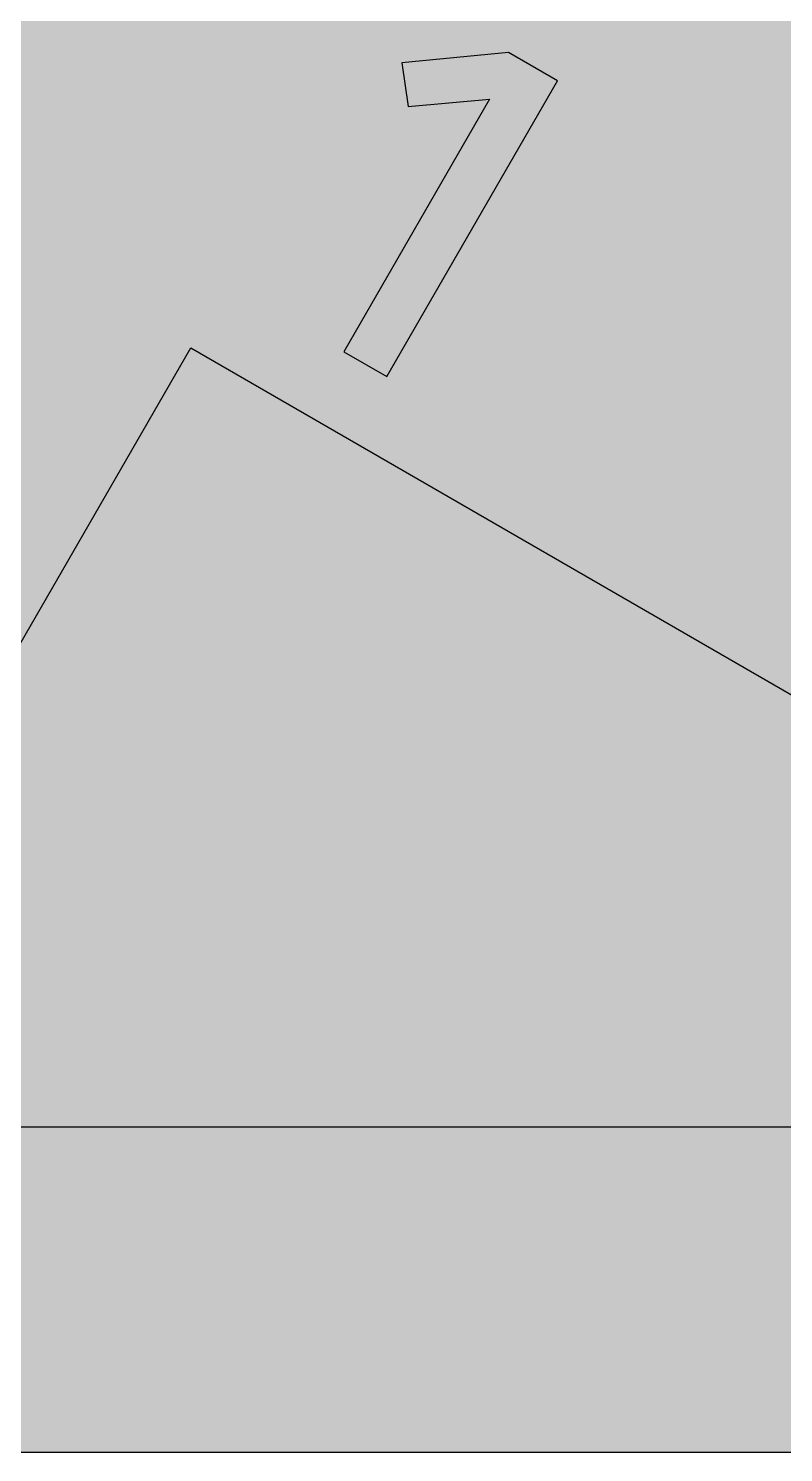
# Model space of a CAD drawing. Header units: millimetres. Extents: x 0 to 297, y 0 to 261.
# Drawn here: x 82 to 164, y 0.1 to 154.5 of the extents above; entities that cross this region are included whole.
import ezdxf

# ---------------------------------------------------------------- set-up
doc = ezdxf.new("R2010")
doc.units = ezdxf.units.MM

msp = doc.modelspace()

# ---------------------------------------------------------------- hatches: boundary and pattern name
for color, points in [(254, [(14.1633, 0.0526), (13.9878, 0.0533), (13.8125, 0.0559), (13.6373, 0.061), (13.462, 0.0686), (13.2893, 0.0787), (13.114, 0.0914), (12.9413, 0.1041), (12.7686, 0.1194), (12.5959, 0.1397), (12.4231, 0.16), (12.2504, 0.1803), (12.0777, 0.2057), (11.9075, 0.2337), (11.7373, 0.2616), (11.5672, 0.2921), (11.397, 0.3251), (11.2268, 0.3607), (11.0592, 0.3962), (10.8915, 0.4369), (10.7239, 0.4775), (10.5562, 0.5207), (10.3886, 0.5664), (10.2235, 0.6121), (10.0584, 0.6604), (9.8933, 0.7137), (9.7307, 0.7645), (9.5682, 0.8204), (9.4056, 0.8788), (9.2431, 0.9373), (9.083, 0.9982), (8.923, 1.0617), (8.763, 1.1252), (8.6055, 1.1938), (8.4455, 1.2624), (8.2906, 1.331), (8.1331, 1.4046), (7.9781, 1.4783), (7.8232, 1.5545), (7.6708, 1.6332), (7.5184, 1.7145), (7.366, 1.7958), (7.2161, 1.8796), (7.0663, 1.966), (6.919, 2.0549), (6.7716, 2.1438), (6.6243, 2.2352), (6.4795, 2.3266), (6.3348, 2.4232), (6.19, 2.5197), (6.0477, 2.6187), (5.908, 2.7178), (5.7683, 2.8219), (5.6286, 2.9261), (5.4915, 3.0302), (5.3543, 3.1394), (5.2197, 3.2487), (5.0851, 3.3579), (4.953, 3.4722), (4.8209, 3.5865), (4.6914, 3.7033), (4.5644, 3.8202), (4.4348, 3.9395), (4.3104, 4.0615), (4.1859, 4.1859), (4.0615, 4.3104), (3.9395, 4.4374), (3.8202, 4.5644), (3.7033, 4.6914), (3.5865, 4.8235), (3.4722, 4.953), (3.3579, 5.0876), (3.2487, 5.2197), (3.1369, 5.3543), (3.0302, 5.4915), (2.9235, 5.6286), (2.8194, 5.7683), (2.7178, 5.908), (2.6187, 6.0503), (2.5197, 6.19), (2.4232, 6.3348), (2.3266, 6.4795), (2.2352, 6.6243), (2.1438, 6.7716), (2.0523, 6.919), (1.966, 7.0663), (1.8796, 7.2161), (1.7958, 7.366), (1.7145, 7.5184), (1.6332, 7.6708), (1.5545, 7.8232), (1.4783, 7.9781), (1.4046, 8.1331), (1.331, 8.2906), (1.2598, 8.4455), (1.1913, 8.6055), (1.1252, 8.763), (1.0592, 8.923), (0.9982, 9.083), (0.9373, 9.2431), (0.8763, 9.4056), (0.8204, 9.5682), (0.7645, 9.7307), (0.7112, 9.8933), (0.6604, 10.0584), (0.6121, 10.2235), (0.5639, 10.3911), (0.5207, 10.5562), (0.4775, 10.7239), (0.4343, 10.8915), (0.3962, 11.0592), (0.3607, 11.2268), (0.3251, 11.397), (0.2921, 11.5672), (0.2616, 11.7373), (0.2311, 11.9075), (0.2057, 12.0802), (0.1803, 12.2504), (0.1575, 12.4231), (0.1372, 12.5959), (0.1194, 12.7686), (0.1041, 12.9413), (0.0889, 13.114), (0.0787, 13.2893), (0.0686, 13.462), (0.061, 13.6373), (0.0559, 13.8125), (0.0508, 13.9878), (0.0508, 14.163), (0.0508, 14.2773), (0.0533, 14.3942), (0.0559, 14.511), (0.0584, 14.6253), (0.0635, 14.7422), (0.0686, 14.859), (0.0737, 14.9733), (0.0813, 15.0901), (0.0889, 15.2044), (0.0991, 15.3187), (0.1092, 15.4356), (0.1194, 15.5499), (0.1321, 15.6642), (0.1448, 15.7785), (0.1575, 15.8953), (0.1727, 16.0096), (0.188, 16.1239), (0.2032, 16.2382), (0.221, 16.35), (0.2413, 16.4643), (0.2591, 16.5786), (0.2794, 16.6929), (0.2997, 16.8046), (0.3226, 16.9189), (0.3454, 17.0307), (0.3708, 17.145), (0.3937, 17.2568), (0.4191, 17.3685), (0.447, 17.4803), (0.475, 17.592), (0.5029, 17.7038), (0.5334, 17.8156), (0.5613, 17.9273), (0.5944, 18.0365), (0.6248, 18.1483), (0.6579, 18.2575), (0.6934, 18.3693), (0.7264, 18.4785), (0.762, 18.5877), (0.8001, 18.6969), (0.8382, 18.8062), (0.8763, 18.9128), (0.9144, 19.0221), (0.955, 19.1313), (0.9957, 19.238), (1.0389, 19.3446), (1.0795, 19.4539), (1.1252, 19.5605), (1.1684, 19.6647), (1.2141, 19.7714), (1.2598, 19.878), (1.3081, 19.9822), (1.3564, 20.0889), (1.4046, 20.193), (1.4554, 20.2971), (1.5062, 20.4013), (1.557, 20.5054), (1.6104, 20.607), (1.6637, 20.7112), (1.717, 20.8128), (1.7729, 20.9144), (1.8263, 21.016), (1.8847, 21.1176), (1.9406, 21.2192), (136.2523, 253.8501), (136.3091, 253.9492), (136.3675, 254.0483), (136.4285, 254.1473), (136.4894, 254.2464), (136.5504, 254.3454), (136.6139, 254.442), (136.6774, 254.5385), (136.7409, 254.635), (136.8044, 254.7315), (136.8704, 254.8255), (136.9365, 254.922), (137.0025, 255.016), (137.0711, 255.11), (137.1397, 255.2014), (137.2083, 255.2954), (137.2794, 255.3868), (137.3505, 255.4783), (137.4216, 255.5672), (137.4927, 255.6586), (137.5664, 255.7475), (137.6401, 255.8364), (137.7137, 255.9253), (137.7874, 256.0117), (137.8636, 256.098), (137.9398, 256.1844), (138.016, 256.2708), (138.0947, 256.3546), (138.1735, 256.4409), (138.2522, 256.5222), (138.3309, 256.606), (138.4122, 256.6899), (138.4935, 256.7711), (138.5748, 256.8524), (138.6586, 256.9312), (138.7399, 257.0124), (138.8237, 257.0912), (138.9075, 257.1699), (138.9939, 257.2461), (139.0802, 257.3249), (139.1641, 257.4011), (139.253, 257.4747), (139.3393, 257.5509), (139.4282, 257.6246), (139.5171, 257.6982), (139.606, 257.7719), (139.6949, 257.843), (139.7864, 257.9141), (139.8778, 257.9853), (139.9692, 258.0564), (140.0607, 258.125), (140.1547, 258.1935), (140.2486, 258.2596), (140.3426, 258.3282), (140.4366, 258.3942), (140.5331, 258.4602), (140.6296, 258.5237), (140.7262, 258.5872), (140.8227, 258.6507), (140.9192, 258.7142), (141.0183, 258.7752), (141.1173, 258.8362), (141.2164, 258.8946), (141.3154, 258.9555), (141.4145, 259.014), (141.5161, 259.0698), (141.6177, 259.1283), (141.7193, 259.1841), (141.8209, 259.2375), (141.9225, 259.2934), (142.0266, 259.3467), (142.1308, 259.3975), (142.2324, 259.4508), (142.3365, 259.5016), (142.4407, 259.5499), (142.5473, 259.6007), (142.6515, 259.6464), (142.7556, 259.6947), (142.8623, 259.7404), (142.969, 259.7861), (143.0757, 259.8318), (143.1823, 259.875), (143.289, 259.9182), (143.3957, 259.9588), (143.5049, 259.9995), (143.6116, 260.0401), (143.7208, 260.0808), (143.83, 260.1189), (143.9393, 260.1544), (144.0485, 260.1925), (144.1577, 260.2281), (144.2669, 260.2636), (144.3761, 260.2967), (144.4879, 260.3297), (144.5971, 260.3627), (144.7089, 260.3932), (144.8206, 260.4237), (144.9299, 260.4516), (145.0416, 260.4821), (145.1534, 260.5075), (145.2651, 260.5354), (145.3794, 260.5608), (145.4912, 260.5862), (145.603, 260.6091), (145.7173, 260.6319), (145.829, 260.6548), (145.9433, 260.6751), (146.0551, 260.6954), (146.1694, 260.7158), (146.2837, 260.7335), (146.398, 260.7513), (146.5123, 260.7666), (146.6266, 260.7818), (146.7409, 260.797), (146.8552, 260.8123), (146.9695, 260.825), (147.0838, 260.8351), (147.2006, 260.8478), (147.3149, 260.858), (147.4292, 260.8656), (147.5461, 260.8732), (147.6604, 260.8809), (147.7772, 260.8859), (147.8915, 260.8936), (148.0083, 260.8961), (148.1226, 260.9012), (148.2395, 260.9037), (148.3563, 260.9037), (148.4706, 260.9037), (148.5875, 260.9037), (148.7043, 260.9037), (148.8186, 260.9012), (148.9354, 260.8961), (149.0523, 260.8936), (149.1666, 260.8859), (149.2834, 260.8809), (149.3977, 260.8732), (149.512, 260.8656), (149.6289, 260.858), (149.7432, 260.8478), (149.8575, 260.8351), (149.9743, 260.825), (150.0886, 260.8123), (150.2029, 260.797), (150.3172, 260.7818), (150.4315, 260.7666), (150.5458, 260.7513), (150.6601, 260.7335), (150.7744, 260.7158), (150.8862, 260.6954), (151.0005, 260.6751), (151.1148, 260.6548), (151.2265, 260.6319), (151.3408, 260.6091), (151.4526, 260.5862), (151.5643, 260.5608), (151.6761, 260.5354), (151.7879, 260.5075), (151.8996, 260.4821), (152.0114, 260.4516), (152.1231, 260.4237), (152.2349, 260.3932), (152.3467, 260.3627), (152.4559, 260.3297), (152.5676, 260.2967), (152.6769, 260.2636), (152.7861, 260.2281), (152.8953, 260.1925), (153.0045, 260.1544), (153.1137, 260.1189), (153.223, 260.0808), (153.3296, 260.0401), (153.4389, 259.9995), (153.5455, 259.9588), (153.6548, 259.9182), (153.7614, 259.875), (153.8681, 259.8318), (153.9748, 259.7861), (154.0789, 259.7404), (154.1856, 259.6947), (154.2923, 259.6464), (154.3964, 259.6007), (154.5006, 259.5499), (154.6047, 259.5016), (154.7089, 259.4508), (154.813, 259.3975), (154.9171, 259.3467), (155.0187, 259.2934), (155.1203, 259.2375), (155.2245, 259.1841), (155.3261, 259.1283), (155.4251, 259.0698), (155.5267, 259.014), (155.6283, 258.9555), (155.7274, 258.8946), (155.8265, 258.8362), (155.9255, 258.7752), (156.022, 258.7142), (156.1211, 258.6507), (156.2176, 258.5872), (156.3141, 258.5237), (156.4107, 258.4602), (156.5046, 258.3942), (156.6012, 258.3282), (156.6951, 258.2596), (156.7866, 258.1935), (156.8806, 258.125), (156.972, 258.0564), (157.066, 257.9853), (157.1574, 257.9141), (157.2463, 257.843), (157.3378, 257.7719), (157.4267, 257.6982), (157.5156, 257.6246), (157.6019, 257.5509), (157.6908, 257.4747), (157.7772, 257.4011), (157.8635, 257.3249), (157.9499, 257.2461), (158.0337, 257.1699), (158.1201, 257.0912), (158.2039, 257.0124), (158.2852, 256.9312), (158.369, 256.8524), (158.4503, 256.7711), (158.5316, 256.6899), (158.6103, 256.606), (158.6916, 256.5222), (158.7703, 256.4409), (158.8491, 256.3546), (158.9253, 256.2708), (159.004, 256.1844), (159.0802, 256.098), (159.1539, 256.0117), (159.2301, 255.9253), (159.3037, 255.8364), (159.3774, 255.7475), (159.451, 255.6586), (159.5222, 255.5672), (159.5933, 255.4783), (159.6644, 255.3868), (159.7355, 255.2954), (159.8041, 255.2014), (159.8727, 255.11), (159.9387, 255.016), (160.0073, 254.922), (160.0733, 254.8255), (160.1368, 254.7315), (160.2029, 254.635), (160.2664, 254.5385), (160.3299, 254.442), (160.3908, 254.3454), (160.4543, 254.2464), (160.5153, 254.1473), (160.5737, 254.0483), (160.6347, 253.9492), (160.6906, 253.8476), (295.0023, 21.2192), (295.0591, 21.1176), (295.115, 21.016), (295.1709, 20.9144), (295.2267, 20.8128), (295.2801, 20.7112), (295.3334, 20.607), (295.3868, 20.5054), (295.4376, 20.4013), (295.4884, 20.2971), (295.5392, 20.193), (295.5874, 20.0889), (295.6357, 19.9822), (295.6814, 19.878), (295.7297, 19.7714), (295.7754, 19.6647), (295.8186, 19.5605), (295.8617, 19.4539), (295.9049, 19.3446), (295.9481, 19.238), (295.9887, 19.1313), (296.0294, 19.0221), (296.0675, 18.9128), (296.1056, 18.8062), (296.1437, 18.6969), (296.1792, 18.5877), (296.2148, 18.4785), (296.2504, 18.3693), (296.2834, 18.2575), (296.3164, 18.1483), (296.3494, 18.0365), (296.3799, 17.9273), (296.4104, 17.8156), (296.4409, 17.7038), (296.4688, 17.592), (296.4967, 17.4803), (296.5221, 17.3685), (296.5475, 17.2568), (296.5729, 17.145), (296.5958, 17.0307), (296.6212, 16.9189), (296.6415, 16.8046), (296.6644, 16.6929), (296.6822, 16.5786), (296.7025, 16.4643), (296.7203, 16.35), (296.738, 16.2382), (296.7558, 16.1239), (296.7711, 16.0096), (296.7838, 15.8953), (296.799, 15.7785), (296.8117, 15.6642), (296.8244, 15.5499), (296.8346, 15.4356), (296.8447, 15.3187), (296.8523, 15.2044), (296.86, 15.0901), (296.8676, 14.9733), (296.8752, 14.859), (296.8803, 14.7422), (296.8828, 14.6253), (296.8879, 14.511), (296.8904, 14.3942), (296.8904, 14.2773), (296.8904, 14.163), (296.8904, 13.9878), (296.8879, 13.8125), (296.8828, 13.6373), (296.8752, 13.462), (296.865, 13.2893), (296.8523, 13.114), (296.8396, 12.9413), (296.8219, 12.7686), (296.8041, 12.5959), (296.7838, 12.4231), (296.7609, 12.2504), (296.738, 12.0802), (296.7101, 11.9075), (296.6822, 11.7373), (296.6517, 11.5672), (296.6187, 11.397), (296.5831, 11.2268), (296.545, 11.0592), (296.5069, 10.8915), (296.4663, 10.7239), (296.4231, 10.5562), (296.3774, 10.3911), (296.3316, 10.2235), (296.2808, 10.0584), (296.23, 9.8933), (296.1767, 9.7307), (296.1234, 9.5682), (296.0649, 9.4056), (296.0065, 9.2431), (295.9456, 9.083), (295.8821, 8.923), (295.8186, 8.763), (295.75, 8.6055), (295.6814, 8.4455), (295.6103, 8.2906), (295.5392, 8.1331), (295.463, 7.9781), (295.3868, 7.8232), (295.3106, 7.6708), (295.2293, 7.5184), (295.148, 7.366), (295.0642, 7.2161), (294.9778, 7.0663), (294.8889, 6.919), (294.8, 6.7716), (294.7086, 6.6243), (294.6146, 6.4795), (294.5206, 6.3348), (294.4241, 6.19), (294.325, 6.0503), (294.226, 5.908), (294.1218, 5.7683), (294.0177, 5.6286), (293.9136, 5.4915), (293.8043, 5.3543), (293.6951, 5.2197), (293.5859, 5.0876), (293.4716, 4.953), (293.3573, 4.8235), (293.2405, 4.6914), (293.1236, 4.5644), (293.0042, 4.4374), (292.8823, 4.3104), (292.7579, 4.1859), (292.6334, 4.0615), (292.5089, 3.9395), (292.3794, 3.8202), (292.2524, 3.7033), (292.1203, 3.5865), (291.9908, 3.4722), (291.8562, 3.3579), (291.7241, 3.2487), (291.5895, 3.1394), (291.4523, 3.0302), (291.3151, 2.9261), (291.1754, 2.8219), (291.0357, 2.7178), (290.8935, 2.6187), (290.7513, 2.5197), (290.609, 2.4232), (290.4642, 2.3266), (290.3195, 2.2352), (290.1721, 2.1438), (290.0248, 2.0549), (289.8775, 1.966), (289.7276, 1.8796), (289.5778, 1.7958), (289.4254, 1.7145), (289.273, 1.6332), (289.118, 1.5545), (288.9656, 1.4783), (288.8107, 1.4046), (288.6532, 1.331), (288.4957, 1.2624), (288.3383, 1.1938), (288.1808, 1.1252), (288.0208, 1.0617), (287.8607, 0.9982), (287.7007, 0.9373), (287.5382, 0.8788), (287.3756, 0.8204), (287.213, 0.7645), (287.0479, 0.7137), (286.8854, 0.6604), (286.7203, 0.6121), (286.5526, 0.5664), (286.3875, 0.5207), (286.2199, 0.4775), (286.0523, 0.4369), (285.8846, 0.3962), (285.7144, 0.3607), (285.5468, 0.3251), (285.3766, 0.2921), (285.2064, 0.2616), (285.0363, 0.2337), (284.8635, 0.2057), (284.6934, 0.1803), (284.5206, 0.16), (284.3479, 0.1397), (284.1752, 0.1194), (284.0025, 0.1041), (283.8272, 0.0914), (283.6545, 0.0787), (283.4792, 0.0686), (283.3065, 0.061), (283.1313, 0.0559), (282.956, 0.0533), (282.7807, 0.0508)]), (59, [(116.2706, 119.4636), (120.9449, 116.7656), (139.4658, 148.8433), (134.1494, 151.9125), (122.5599, 150.7822), (123.2475, 146.0475), (132.092, 146.8688)]), (59, [(50.8261, 35.3304), (99.6488, 119.8965), (246.1204, 35.3304)])]:
    msp.add_hatch(color=color).paths.add_polyline_path(points)
h = msp.add_hatch(color=22)
h.paths.add_polyline_path([(14.1633, 5.3442), (13.9344, 5.3467), (13.7084, 5.3543), (13.4849, 5.3696), (13.2613, 5.3873), (13.0378, 5.4127), (12.8194, 5.4458), (12.6009, 5.4813), (12.385, 5.522), (12.1717, 5.5677), (11.9583, 5.621), (11.7475, 5.6769), (11.5392, 5.7404), (11.3335, 5.8064), (11.1303, 5.8776), (10.9296, 5.9538), (10.729, 6.035), (10.5334, 6.1214), (10.3378, 6.2128), (10.1473, 6.3068), (9.9593, 6.4084), (9.7714, 6.5126), (9.5885, 6.6192), (9.4082, 6.7335), (9.2304, 6.8504), (9.0576, 6.9698), (8.8849, 7.0942), (8.7173, 7.2238), (8.5522, 7.3584), (8.3896, 7.493), (8.2321, 7.6352), (8.0772, 7.7775), (7.9273, 7.9273), (7.7775, 8.0772), (7.6352, 8.2321), (7.493, 8.3922), (7.3558, 8.5522), (7.2238, 8.7173), (7.0942, 8.8849), (6.9698, 9.0576), (6.8504, 9.2329), (6.7335, 9.4082), (6.6192, 9.5885), (6.5126, 9.7739), (6.4084, 9.9593), (6.3068, 10.1473), (6.2128, 10.3403), (6.1214, 10.5334), (6.035, 10.729), (5.9538, 10.9296), (5.8776, 11.1303), (5.8064, 11.3335), (5.7404, 11.5392), (5.6769, 11.7475), (5.621, 11.9583), (5.5677, 12.1717), (5.522, 12.385), (5.4813, 12.6009), (5.4432, 12.8194), (5.4127, 13.0404), (5.3873, 13.2613), (5.3696, 13.4849), (5.3543, 13.7084), (5.3467, 13.9344), (5.3416, 14.163), (5.3442, 14.2342), (5.3442, 14.3078), (5.3442, 14.3789), (5.3467, 14.4526), (5.3492, 14.5237), (5.3543, 14.5974), (5.3569, 14.6685), (5.3619, 14.7422), (5.367, 14.8133), (5.3721, 14.8869), (5.3797, 14.9581), (5.3848, 15.0292), (5.3924, 15.1003), (5.4, 15.174), (5.4102, 15.2451), (5.4178, 15.3162), (5.428, 15.3873), (5.4381, 15.4584), (5.4483, 15.5296), (5.461, 15.6007), (5.4737, 15.6718), (5.4864, 15.7429), (5.4991, 15.814), (5.5118, 15.8852), (5.527, 15.9563), (5.5423, 16.0249), (5.5575, 16.096), (5.5728, 16.1671), (5.5905, 16.2357), (5.6083, 16.3068), (5.6261, 16.3754), (5.6439, 16.444), (5.6617, 16.5151), (5.682, 16.5837), (5.7023, 16.6522), (5.7226, 16.7208), (5.7429, 16.7919), (5.7658, 16.8605), (5.7887, 16.9266), (5.8115, 16.9951), (5.8344, 17.0637), (5.8572, 17.1323), (5.8826, 17.2009), (5.908, 17.2669), (5.9334, 17.3355), (5.9588, 17.4015), (5.9868, 17.4676), (6.0147, 17.5362), (6.0427, 17.6022), (6.0706, 17.6682), (6.0985, 17.7343), (6.129, 17.8003), (6.1595, 17.8664), (6.19, 17.9299), (6.2205, 17.9959), (6.2509, 18.0619), (6.284, 18.1254), (6.317, 18.1915), (6.35, 18.255), (6.383, 18.3185), (6.4186, 18.382), (6.4541, 18.4455), (6.4897, 18.509), (6.5253, 18.5725), (140.8356, 251.2042), (140.909, 251.3305), (140.9852, 251.4549), (141.064, 251.5794), (141.1453, 251.7013), (141.2265, 251.8232), (141.3129, 251.9426), (141.3967, 252.0594), (141.4856, 252.1763), (141.5745, 252.2906), (141.666, 252.4023), (141.7599, 252.5141), (141.8539, 252.6233), (141.9504, 252.73), (142.0495, 252.8367), (142.1486, 252.9408), (142.2502, 253.0424), (142.3518, 253.144), (142.4559, 253.2431), (142.5626, 253.3396), (142.6693, 253.4336), (142.7785, 253.5276), (142.8877, 253.619), (142.9995, 253.7104), (143.1112, 253.7968), (143.2255, 253.8832), (143.3424, 253.967), (143.4592, 254.0483), (143.576, 254.1295), (143.6954, 254.2083), (143.8173, 254.2845), (143.9393, 254.3581), (144.0612, 254.4318), (144.1856, 254.5004), (144.3126, 254.569), (144.4371, 254.635), (144.5666, 254.701), (144.6936, 254.762), (144.8232, 254.823), (144.9553, 254.8814), (145.0848, 254.9373), (145.2194, 254.9906), (145.3515, 255.0414), (145.4861, 255.0922), (145.6207, 255.1405), (145.7579, 255.1836), (145.8951, 255.2268), (146.0322, 255.2675), (146.1694, 255.3081), (146.3091, 255.3437), (146.4488, 255.3792), (146.591, 255.4097), (146.7307, 255.4402), (146.873, 255.4681), (147.0152, 255.491), (147.16, 255.5138), (147.3022, 255.5342), (147.447, 255.5519), (147.5918, 255.5697), (147.7391, 255.5824), (147.8839, 255.5926), (148.0312, 255.6027), (148.176, 255.6078), (148.3233, 255.6104), (148.4706, 255.6129), (148.6179, 255.6104), (148.7653, 255.6078), (148.9126, 255.6027), (149.0599, 255.5926), (149.2047, 255.5824), (149.3495, 255.5697), (149.4942, 255.5519), (149.639, 255.5342), (149.7838, 255.5138), (149.926, 255.491), (150.0683, 255.4681), (150.2105, 255.4402), (150.3528, 255.4097), (150.4925, 255.3792), (150.6347, 255.3437), (150.7719, 255.3081), (150.9116, 255.2675), (151.0487, 255.2268), (151.1859, 255.1836), (151.323, 255.1405), (151.4577, 255.0922), (151.5923, 255.0414), (151.7244, 254.9906), (151.8564, 254.9373), (151.9885, 254.8814), (152.1206, 254.823), (152.2501, 254.762), (152.3771, 254.701), (152.5041, 254.635), (152.6311, 254.569), (152.7581, 254.5004), (152.8801, 254.4318), (153.0045, 254.3581), (153.1264, 254.2845), (153.2458, 254.2083), (153.3652, 254.1295), (153.4846, 254.0483), (153.6014, 253.967), (153.7157, 253.8832), (153.83, 253.7968), (153.9443, 253.7104), (154.0561, 253.619), (154.1653, 253.5276), (154.2745, 253.4336), (154.3812, 253.3396), (154.4879, 253.2431), (154.592, 253.144), (154.6936, 253.0424), (154.7952, 252.9408), (154.8943, 252.8367), (154.9933, 252.73), (155.0899, 252.6233), (155.1838, 252.5141), (155.2778, 252.4023), (155.3693, 252.2906), (155.4582, 252.1763), (155.5471, 252.0594), (155.6334, 251.9426), (155.7172, 251.8232), (155.7985, 251.7013), (155.8798, 251.5794), (155.9585, 251.4549), (156.0347, 251.3305), (156.1109, 251.2035), (290.4201, 18.5734), (290.4541, 18.509), (290.4896, 18.4455), (290.5252, 18.382), (290.5608, 18.3185), (290.5938, 18.255), (290.6268, 18.1915), (290.6598, 18.1254), (290.6903, 18.0619), (290.7233, 17.9959), (290.7538, 17.9299), (290.7843, 17.8664), (290.8148, 17.8003), (290.8452, 17.7343), (290.8732, 17.6682), (290.9011, 17.6022), (290.9291, 17.5362), (290.957, 17.4676), (290.9824, 17.4015), (291.0103, 17.3355), (291.0357, 17.2669), (291.0611, 17.2009), (291.084, 17.1323), (291.1094, 17.0637), (291.1323, 16.9951), (291.1551, 16.9266), (291.178, 16.8605), (291.1983, 16.7919), (291.2212, 16.7208), (291.2415, 16.6522), (291.2618, 16.5837), (291.2796, 16.5151), (291.2999, 16.444), (291.3177, 16.3754), (291.3355, 16.3068), (291.3532, 16.2357), (291.3685, 16.1671), (291.3863, 16.096), (291.4015, 16.0249), (291.4167, 15.9563), (291.4294, 15.8852), (291.4447, 15.814), (291.4574, 15.7429), (291.4701, 15.6718), (291.4828, 15.6007), (291.4929, 15.5296), (291.5031, 15.4584), (291.5133, 15.3873), (291.5234, 15.3162), (291.5336, 15.2451), (291.5412, 15.174), (291.5488, 15.1003), (291.5564, 15.0292), (291.5641, 14.9581), (291.5691, 14.8869), (291.5768, 14.8133), (291.5818, 14.7422), (291.5844, 14.6685), (291.5895, 14.5974), (291.592, 14.5237), (291.5945, 14.4526), (291.5971, 14.3789), (291.5996, 14.3078), (291.5996, 14.2342), (291.5996, 14.163), (291.5971, 13.9344), (291.5895, 13.7084), (291.5742, 13.4849), (291.5539, 13.2613), (291.5285, 13.0404), (291.498, 12.8194), (291.4625, 12.6009), (291.4218, 12.385), (291.3736, 12.1717), (291.3228, 11.9583), (291.2643, 11.7475), (291.2034, 11.5392), (291.1373, 11.3335), (291.0637, 11.1303), (290.9875, 10.9296), (290.9062, 10.729), (290.8198, 10.5334), (290.7309, 10.3403), (290.6344, 10.1473), (290.5354, 9.9593), (290.4312, 9.7739), (290.322, 9.5885), (290.2102, 9.4082), (290.0934, 9.2329), (289.974, 9.0576), (289.847, 8.8849), (289.72, 8.7173), (289.5854, 8.5522), (289.4482, 8.3922), (289.3085, 8.2321), (289.1638, 8.0772), (289.0164, 7.9273), (288.8666, 7.7775), (288.7116, 7.6352), (288.5516, 7.493), (288.3916, 7.3584), (288.2265, 7.2238), (288.0563, 7.0942), (287.8861, 6.9698), (287.7109, 6.8504), (287.5331, 6.7335), (287.3527, 6.6192), (287.1699, 6.5126), (286.9844, 6.4084), (286.7965, 6.3068), (286.6034, 6.2128), (286.4104, 6.1214), (286.2148, 6.035), (286.0142, 5.9538), (285.8135, 5.8776), (285.6103, 5.8064), (285.4046, 5.7404), (285.1963, 5.6769), (284.9855, 5.621), (284.7721, 5.5677), (284.5587, 5.522), (284.3428, 5.4813), (284.1244, 5.4458), (283.9034, 5.4127), (283.6824, 5.3873), (283.4589, 5.3696), (283.2354, 5.3543), (283.0093, 5.3467), (282.7807, 5.3442)])
h.paths.add_polyline_path([(44.716, 31.8026), (148.4725, 211.5167), (252.2305, 31.8026)], flags=16)
h = msp.add_hatch(color=59)
edge = h.paths.add_edge_path()
edge.add_line((151.3046, 120.5618), (151.0335, 120.0963))
edge.add_line((151.0335, 120.0963), (150.7693, 119.6442))
edge.add_line((150.7693, 119.6442), (150.5077, 119.2022))
edge.add_line((150.5077, 119.2022), (150.2486, 118.7729))
edge.add_line((150.2486, 118.7729), (149.9946, 118.3538))
edge.add_line((149.9946, 118.3538), (149.7457, 117.9474))
edge.add_line((149.7457, 117.9474), (149.4993, 117.5512))
edge.add_line((149.4993, 117.5512), (149.2555, 117.1677))
edge.add_line((149.2555, 117.1677), (149.0167, 116.7943))
edge.add_line((149.0167, 116.7943), (148.7805, 116.4336))
edge.add_line((148.7805, 116.4336), (148.5494, 116.0805))
edge.add_line((148.5494, 116.0805), (148.3208, 115.7402))
edge.add_line((148.3208, 115.7402), (148.0947, 115.41))
edge.add_line((148.0947, 115.41), (147.8712, 115.0925))
edge.add_line((147.8712, 115.0925), (147.6502, 114.7826))
edge.add_line((147.6502, 114.7826), (147.4343, 114.4854))
edge.add_line((147.4343, 114.4854), (147.2209, 114.1984))
edge.add_line((147.2209, 114.1984), (147.0076, 113.9215))
edge.add_line((147.0076, 113.9215), (146.7993, 113.6523))
edge.add_line((146.7993, 113.6523), (146.5936, 113.3958))
edge.add_line((146.5936, 113.3958), (146.3904, 113.1494))
edge.add_line((146.3904, 113.1494), (146.1897, 112.9106))
edge.add_line((146.1897, 112.9106), (145.9916, 112.6846))
edge.add_line((145.9916, 112.6846), (145.796, 112.4661))
edge.add_line((145.796, 112.4661), (145.6004, 112.2578))
edge.add_line((145.6004, 112.2578), (145.4099, 112.0597))
edge.add_line((145.4099, 112.0597), (145.2194, 111.8692))
edge.add_line((145.2194, 111.8692), (145.0315, 111.6914))
edge.add_line((145.0315, 111.6914), (144.846, 111.5187))
edge.add_line((144.846, 111.5187), (144.6632, 111.3587))
edge.add_line((144.6632, 111.3587), (144.4803, 111.2063))
edge.add_line((144.4803, 111.2063), (144.2999, 111.0615))
edge.add_line((144.2999, 111.0615), (144.1196, 110.9269))
edge.add_line((144.1196, 110.9269), (143.9443, 110.8024))
edge.add_line((143.9443, 110.8024), (143.7665, 110.6856))
edge.add_line((143.7665, 110.6856), (143.5938, 110.5764))
edge.add_line((143.5938, 110.5764), (143.4186, 110.4773))
edge.add_line((143.4186, 110.4773), (143.2458, 110.3859))
edge.add_line((143.2458, 110.3859), (143.0757, 110.302))
edge.add_line((143.0757, 110.302), (142.9055, 110.2258))
edge.add_line((142.9055, 110.2258), (142.7378, 110.1598))
edge.add_line((142.7378, 110.1598), (142.5677, 110.1014))
edge.add_line((142.5677, 110.1014), (142.4, 110.0506))
edge.add_line((142.4, 110.0506), (142.2349, 110.0074))
edge.add_line((142.2349, 110.0074), (142.0673, 109.9718))
edge.add_line((142.0673, 109.9718), (141.9022, 109.9439))
edge.add_line((141.9022, 109.9439), (141.7371, 109.9261))
edge.add_line((141.7371, 109.9261), (141.572, 109.9134))
edge.add_line((141.572, 109.9134), (141.4094, 109.9083))
edge.add_line((141.4094, 109.9083), (141.2443, 109.9109))
edge.add_line((141.2443, 109.9109), (141.0818, 109.9185))
edge.add_line((141.0818, 109.9185), (140.9167, 109.9363))
edge.add_line((140.9167, 109.9363), (140.7541, 109.9591))
edge.add_line((140.7541, 109.9591), (140.589, 109.9896))
edge.add_line((140.589, 109.9896), (140.4239, 110.0277))
edge.add_line((140.4239, 110.0277), (140.2613, 110.0709))
edge.add_line((140.2613, 110.0709), (140.0962, 110.1242))
edge.add_line((140.0962, 110.1242), (139.9311, 110.1801))
edge.add_line((139.9311, 110.1801), (139.766, 110.2436))
edge.add_line((139.766, 110.2436), (139.5984, 110.3147))
edge.add_line((139.5984, 110.3147), (139.4333, 110.3909))
edge.add_line((139.4333, 110.3909), (139.2657, 110.4748))
edge.add_line((139.2657, 110.4748), (139.0955, 110.5637))
edge.add_line((139.0955, 110.5637), (138.9278, 110.6576))
edge.add_line((138.9278, 110.6576), (138.7602, 110.7567))
edge.add_line((138.7602, 110.7567), (138.6002, 110.8608))
edge.add_line((138.6002, 110.8608), (138.4452, 110.965))
edge.add_line((138.4452, 110.965), (138.2979, 111.0742))
edge.add_line((138.2979, 111.0742), (138.1557, 111.1885))
edge.add_line((138.1557, 111.1885), (138.0211, 111.3028))
edge.add_line((138.0211, 111.3028), (137.8915, 111.4222))
edge.add_line((137.8915, 111.4222), (137.7671, 111.5466))
edge.add_line((137.7671, 111.5466), (137.6502, 111.6736))
edge.add_line((137.6502, 111.6736), (137.541, 111.8032))
edge.add_line((137.541, 111.8032), (137.4369, 111.9378))
edge.add_line((137.4369, 111.9378), (137.3378, 112.075))
edge.add_line((137.3378, 112.075), (137.2464, 112.2172))
edge.add_line((137.2464, 112.2172), (137.16, 112.3645))
edge.add_line((137.16, 112.3645), (137.0813, 112.5144))
edge.add_line((137.0813, 112.5144), (137.0101, 112.6668))
edge.add_line((137.0101, 112.6668), (136.9441, 112.8268))
edge.add_line((136.9441, 112.8268), (136.8831, 112.9894))
edge.add_line((136.8831, 112.9894), (136.8298, 113.1545))
edge.add_line((136.8298, 113.1545), (136.7841, 113.3272))
edge.add_line((136.7841, 113.3272), (136.7434, 113.5024))
edge.add_line((136.7434, 113.5024), (136.7079, 113.6828))
edge.add_line((136.7079, 113.6828), (136.6825, 113.8682))
edge.add_line((136.6825, 113.8682), (136.6596, 114.0587))
edge.add_line((136.6596, 114.0587), (136.6469, 114.2517))
edge.add_line((136.6469, 114.2517), (136.6393, 114.4524))
edge.add_line((136.6393, 114.4524), (136.6368, 114.6556))
edge.add_line((136.6368, 114.6556), (136.6418, 114.8664))
edge.add_line((136.6418, 114.8664), (136.6545, 115.0798))
edge.add_line((136.6545, 115.0798), (136.6723, 115.2982))
edge.add_line((136.6723, 115.2982), (136.6977, 115.5243))
edge.add_line((136.6977, 115.5243), (136.7282, 115.7529))
edge.add_line((136.7282, 115.7529), (136.7663, 115.9891))
edge.add_line((136.7663, 115.9891), (136.812, 116.2304))
edge.add_line((136.812, 116.2304), (136.8628, 116.4768))
edge.add_line((136.8628, 116.4768), (136.9212, 116.7282))
edge.add_line((136.9212, 116.7282), (136.9847, 116.9848))
edge.add_line((136.9847, 116.9848), (137.0559, 117.2489))
edge.add_line((137.0559, 117.2489), (137.1346, 117.5182))
edge.add_line((137.1346, 117.5182), (137.221, 117.7925))
edge.add_line((137.221, 117.7925), (137.3124, 118.0744))
edge.add_line((137.3124, 118.0744), (137.4115, 118.3589))
edge.add_line((137.4115, 118.3589), (137.5156, 118.6536))
edge.add_line((137.5156, 118.6536), (137.6274, 118.9507))
edge.add_line((137.6274, 118.9507), (137.7467, 119.2581))
edge.add_line((137.7467, 119.2581), (137.8712, 119.568))
edge.add_line((137.8712, 119.568), (138.0033, 119.8855))
edge.add_line((138.0033, 119.8855), (138.143, 120.2106))
edge.add_line((138.143, 120.2106), (138.2903, 120.5408))
edge.add_line((138.2903, 120.5408), (138.4427, 120.8786))
edge.add_line((138.4427, 120.8786), (138.6027, 121.2215))
edge.add_line((138.6027, 121.2215), (138.7678, 121.572))
edge.add_line((138.7678, 121.572), (138.9431, 121.9302))
edge.add_line((138.9431, 121.9302), (139.1234, 122.2934))
edge.add_line((139.1234, 122.2934), (139.3114, 122.6642))
edge.add_line((139.3114, 122.6642), (139.5044, 123.0427))
edge.add_line((139.5044, 123.0427), (139.7076, 123.4288))
edge.add_line((139.7076, 123.4288), (139.9159, 123.8199))
edge.add_line((139.9159, 123.8199), (140.1318, 124.2187))
edge.add_line((140.1318, 124.2187), (140.3528, 124.6276))
edge.add_line((140.3528, 124.6276), (140.5839, 125.0417))
edge.add_line((140.5839, 125.0417), (140.8201, 125.4633))
edge.add_line((140.8201, 125.4633), (141.064, 125.89))
edge.add_line((141.064, 125.89), (141.3129, 126.3269))
edge.add_line((141.3129, 126.3269), (141.572, 126.7714))
edge.add_line((141.572, 126.7714), (141.826, 127.2057))
edge.add_line((141.826, 127.2057), (142.0774, 127.6274))
edge.add_line((142.0774, 127.6274), (142.3264, 128.0414))
edge.add_line((142.3264, 128.0414), (142.5702, 128.4427))
edge.add_line((142.5702, 128.4427), (142.814, 128.8364))
edge.add_line((142.814, 128.8364), (143.0528, 129.2174))
edge.add_line((143.0528, 129.2174), (143.2916, 129.5908))
edge.add_line((143.2916, 129.5908), (143.5252, 129.954))
edge.add_line((143.5252, 129.954), (143.7564, 130.3071))
edge.add_line((143.7564, 130.3071), (143.985, 130.6474))
edge.add_line((143.985, 130.6474), (144.211, 130.9827))
edge.add_line((144.211, 130.9827), (144.4346, 131.3053))
edge.add_line((144.4346, 131.3053), (144.6555, 131.6177))
edge.add_line((144.6555, 131.6177), (144.8765, 131.9225))
edge.add_line((144.8765, 131.9225), (145.0924, 132.2172))
edge.add_line((145.0924, 132.2172), (145.3058, 132.5016))
edge.add_line((145.3058, 132.5016), (145.5191, 132.776))
edge.add_line((145.5191, 132.776), (145.7274, 133.0427))
edge.add_line((145.7274, 133.0427), (145.9357, 133.2992))
edge.add_line((145.9357, 133.2992), (146.1414, 133.5481))
edge.add_line((146.1414, 133.5481), (146.3446, 133.7869))
edge.add_line((146.3446, 133.7869), (146.5453, 134.0155))
edge.add_line((146.5453, 134.0155), (146.746, 134.2365))
edge.add_line((146.746, 134.2365), (146.9441, 134.4473))
edge.add_line((146.9441, 134.4473), (147.1397, 134.6505))
edge.add_line((147.1397, 134.6505), (147.3327, 134.8435))
edge.add_line((147.3327, 134.8435), (147.5257, 135.0289))
edge.add_line((147.5257, 135.0289), (147.7162, 135.2042))
edge.add_line((147.7162, 135.2042), (147.9042, 135.3718))
edge.add_line((147.9042, 135.3718), (148.0922, 135.5293))
edge.add_line((148.0922, 135.5293), (148.2776, 135.6792))
edge.add_line((148.2776, 135.6792), (148.463, 135.8214))
edge.add_line((148.463, 135.8214), (148.6459, 135.956))
edge.add_line((148.6459, 135.956), (148.8288, 136.0805))
edge.add_line((148.8288, 136.0805), (149.0091, 136.1973))
edge.add_line((149.0091, 136.1973), (149.1869, 136.304))
edge.add_line((149.1869, 136.304), (149.3647, 136.4056))
edge.add_line((149.3647, 136.4056), (149.5425, 136.4971))
edge.add_line((149.5425, 136.4971), (149.7178, 136.5809))
edge.add_line((149.7178, 136.5809), (149.893, 136.6545))
edge.add_line((149.893, 136.6545), (150.0657, 136.7231))
edge.add_line((150.0657, 136.7231), (150.2385, 136.7841))
edge.add_line((150.2385, 136.7841), (150.4112, 136.8349))
edge.add_line((150.4112, 136.8349), (150.5814, 136.8806))
edge.add_line((150.5814, 136.8806), (150.7515, 136.9162))
edge.add_line((150.7515, 136.9162), (150.9217, 136.9441))
edge.add_line((150.9217, 136.9441), (151.0894, 136.967))
edge.add_line((151.0894, 136.967), (151.2595, 136.9797))
edge.add_line((151.2595, 136.9797), (151.4272, 136.9847))
edge.add_line((151.4272, 136.9847), (151.5923, 136.9847))
edge.add_line((151.5923, 136.9847), (151.7599, 136.9771))
edge.add_line((151.7599, 136.9771), (151.9276, 136.9593))
edge.add_line((151.9276, 136.9593), (152.0927, 136.9365))
edge.add_line((152.0927, 136.9365), (152.2578, 136.906))
edge.add_line((152.2578, 136.906), (152.4229, 136.8704))
edge.add_line((152.4229, 136.8704), (152.588, 136.8247))
edge.add_line((152.588, 136.8247), (152.7531, 136.7739))
edge.add_line((152.7531, 136.7739), (152.9182, 136.7155))
edge.add_line((152.9182, 136.7155), (153.0833, 136.6495))
edge.add_line((153.0833, 136.6495), (153.2484, 136.5783))
edge.add_line((153.2484, 136.5783), (153.4135, 136.4996))
edge.add_line((153.4135, 136.4996), (153.5786, 136.4132))
edge.add_line((153.5786, 136.4132), (153.7437, 136.3218))
edge.add_line((153.7437, 136.3218), (153.9062, 136.2253))
edge.add_line((153.9062, 136.2253), (154.0637, 136.1262))
edge.add_line((154.0637, 136.1262), (154.2161, 136.0221))
edge.add_line((154.2161, 136.0221), (154.3609, 135.9179))
edge.add_line((154.3609, 135.9179), (154.5031, 135.8113))
edge.add_line((154.5031, 135.8113), (154.6377, 135.6995))
edge.add_line((154.6377, 135.6995), (154.7673, 135.5877))
edge.add_line((154.7673, 135.5877), (154.8892, 135.4709))
edge.add_line((154.8892, 135.4709), (155.006, 135.3515))
edge.add_line((155.006, 135.3515), (155.1203, 135.2271))
edge.add_line((155.1203, 135.2271), (155.2245, 135.1001))
edge.add_line((155.2245, 135.1001), (155.3261, 134.9705))
edge.add_line((155.3261, 134.9705), (155.4201, 134.8359))
edge.add_line((155.4201, 134.8359), (155.5064, 134.6987))
edge.add_line((155.5064, 134.6987), (155.5902, 134.5565))
edge.add_line((155.5902, 134.5565), (155.6664, 134.4092))
edge.add_line((155.6664, 134.4092), (155.735, 134.2593))
edge.add_line((155.735, 134.2593), (155.7985, 134.1069))
edge.add_line((155.7985, 134.1069), (155.8569, 133.9469))
edge.add_line((155.8569, 133.9469), (155.9077, 133.7843))
edge.add_line((155.9077, 133.7843), (155.9535, 133.6167))
edge.add_line((155.9535, 133.6167), (155.9916, 133.444))
edge.add_line((155.9916, 133.444), (156.0246, 133.2662))
edge.add_line((156.0246, 133.2662), (156.05, 133.0858))
edge.add_line((156.05, 133.0858), (156.0703, 132.8979))
edge.add_line((156.0703, 132.8979), (156.083, 132.7074))
edge.add_line((156.083, 132.7074), (156.0881, 132.5093))
edge.add_line((156.0881, 132.5093), (156.0881, 132.3061))
edge.add_line((156.0881, 132.3061), (156.0805, 132.0978))
edge.add_line((156.0805, 132.0978), (156.0678, 131.8844))
edge.add_line((156.0678, 131.8844), (156.0474, 131.666))
edge.add_line((156.0474, 131.666), (156.0195, 131.4399))
edge.add_line((156.0195, 131.4399), (155.9865, 131.2088))
edge.add_line((155.9865, 131.2088), (155.9433, 130.9726))
edge.add_line((155.9433, 130.9726), (155.8976, 130.7287))
edge.add_line((155.8976, 130.7287), (155.8417, 130.4798))
edge.add_line((155.8417, 130.4798), (155.7807, 130.2258))
edge.add_line((155.7807, 130.2258), (155.7122, 129.9642))
edge.add_line((155.7122, 129.9642), (155.636, 129.6949))
edge.add_line((155.636, 129.6949), (155.5521, 129.4206))
edge.add_line((155.5521, 129.4206), (155.4607, 129.1387))
edge.add_line((155.4607, 129.1387), (155.3642, 128.8517))
edge.add_line((155.3642, 128.8517), (155.26, 128.5545))
edge.add_line((155.26, 128.5545), (155.1483, 128.2522))
edge.add_line((155.1483, 128.2522), (155.0289, 127.9423))
edge.add_line((155.0289, 127.9423), (154.9019, 127.6274))
edge.add_line((154.9019, 127.6274), (154.7673, 127.3023))
edge.add_line((154.7673, 127.3023), (154.625, 126.9695))
edge.add_line((154.625, 126.9695), (154.4752, 126.6317))
edge.add_line((154.4752, 126.6317), (154.3202, 126.2837))
edge.add_line((154.3202, 126.2837), (154.1551, 125.9307))
edge.add_line((154.1551, 125.9307), (153.9824, 125.5674))
edge.add_line((153.9824, 125.5674), (153.8021, 125.1966))
edge.add_line((153.8021, 125.1966), (153.6141, 124.8181))
edge.add_line((153.6141, 124.8181), (153.4185, 124.4321))
edge.add_line((153.4185, 124.4321), (153.2153, 124.0358))
edge.add_line((153.2153, 124.0358), (153.0045, 123.632))
edge.add_line((153.0045, 123.632), (152.7861, 123.2205))
edge.add_line((152.7861, 123.2205), (152.56, 122.7988))
edge.add_line((152.56, 122.7988), (152.3238, 122.3696))
edge.add_line((152.3238, 122.3696), (152.0825, 121.9302))
edge.add_line((152.0825, 121.9302), (151.831, 121.4831))
edge.add_line((151.831, 121.4831), (151.572, 121.0259))
edge.add_line((151.572, 121.0259), (151.3027, 120.5611))
edge = h.paths.add_edge_path(flags=16)
edge.add_line((156.1165, 117.7837), (156.4132, 118.303))
edge.add_line((156.4132, 118.303), (156.7028, 118.8187))
edge.add_line((156.7028, 118.8187), (156.9822, 119.3267))
edge.add_line((156.9822, 119.3267), (157.2539, 119.8296))
edge.add_line((157.2539, 119.8296), (157.5156, 120.3274))
edge.add_line((157.5156, 120.3274), (157.767, 120.8176))
edge.add_line((157.767, 120.8176), (158.0109, 121.3028))
edge.add_line((158.0109, 121.3028), (158.2445, 121.7803))
edge.add_line((158.2445, 121.7803), (158.4706, 122.2527))
edge.add_line((158.4706, 122.2527), (158.6865, 122.7201))
edge.add_line((158.6865, 122.7201), (158.8922, 123.1824))
edge.add_line((158.8922, 123.1824), (159.0904, 123.637))
edge.add_line((159.0904, 123.637), (159.2783, 124.0866))
edge.add_line((159.2783, 124.0866), (159.4561, 124.5311))
edge.add_line((159.4561, 124.5311), (159.6263, 124.968))
edge.add_line((159.6263, 124.968), (159.7863, 125.3998))
edge.add_line((159.7863, 125.3998), (159.9362, 125.8265))
edge.add_line((159.9362, 125.8265), (160.0759, 126.2482))
edge.add_line((160.0759, 126.2482), (160.208, 126.6622))
edge.add_line((160.208, 126.6622), (160.3299, 127.0711))
edge.add_line((160.3299, 127.0711), (160.4416, 127.475))
edge.add_line((160.4416, 127.475), (160.5432, 127.8738))
edge.add_line((160.5432, 127.8738), (160.6372, 128.2675))
edge.add_line((160.6372, 128.2675), (160.721, 128.6535))
edge.add_line((160.721, 128.6535), (160.7947, 129.0371))
edge.add_line((160.7947, 129.0371), (160.8582, 129.413))
edge.add_line((160.8582, 129.413), (160.9141, 129.7838))
edge.add_line((160.9141, 129.7838), (160.9573, 130.1496))
edge.add_line((160.9573, 130.1496), (160.9928, 130.5103))
edge.add_line((160.9928, 130.5103), (161.0182, 130.8659))
edge.add_line((161.0182, 130.8659), (161.0335, 131.2164))
edge.add_line((161.0335, 131.2164), (161.0385, 131.5593))
edge.add_line((161.0385, 131.5593), (161.0335, 131.8997))
edge.add_line((161.0335, 131.8997), (161.0208, 132.2324))
edge.add_line((161.0208, 132.2324), (160.9954, 132.5626))
edge.add_line((160.9954, 132.5626), (160.9623, 132.8852))
edge.add_line((160.9623, 132.8852), (160.9166, 133.2052))
edge.add_line((160.9166, 133.2052), (160.8633, 133.5176))
edge.add_line((160.8633, 133.5176), (160.7998, 133.8275))
edge.add_line((160.7998, 133.8275), (160.7236, 134.1298))
edge.add_line((160.7236, 134.1298), (160.6398, 134.4295))
edge.add_line((160.6398, 134.4295), (160.5458, 134.7241))
edge.add_line((160.5458, 134.7241), (160.4416, 135.0112))
edge.add_line((160.4416, 135.0112), (160.3273, 135.2956))
edge.add_line((160.3273, 135.2956), (160.2029, 135.575))
edge.add_line((160.2029, 135.575), (160.0683, 135.8494))
edge.add_line((160.0683, 135.8494), (159.9209, 136.1186))
edge.add_line((159.9209, 136.1186), (159.766, 136.3828))
edge.add_line((159.766, 136.3828), (159.6009, 136.6418))
edge.add_line((159.6009, 136.6418), (159.4231, 136.8984))
edge.add_line((159.4231, 136.8984), (159.2377, 137.1473))
edge.add_line((159.2377, 137.1473), (159.0421, 137.3937))
edge.add_line((159.0421, 137.3937), (158.8338, 137.635))
edge.add_line((158.8338, 137.635), (158.6154, 137.8712))
edge.add_line((158.6154, 137.8712), (158.3868, 138.1023))
edge.add_line((158.3868, 138.1023), (158.1506, 138.3284))
edge.add_line((158.1506, 138.3284), (157.8991, 138.5519))
edge.add_line((157.8991, 138.5519), (157.64, 138.7704))
edge.add_line((157.64, 138.7704), (157.3708, 138.9837))
edge.add_line((157.3708, 138.9837), (157.0888, 139.1945))
edge.add_line((157.0888, 139.1945), (156.7993, 139.3977))
edge.add_line((156.7993, 139.3977), (156.497, 139.5984))
edge.add_line((156.497, 139.5984), (156.1846, 139.794))
edge.add_line((156.1846, 139.794), (155.8595, 139.987))
edge.add_line((155.8595, 139.987), (155.5318, 140.1699))
edge.add_line((155.5318, 140.1699), (155.2067, 140.3426))
edge.add_line((155.2067, 140.3426), (154.8816, 140.5052))
edge.add_line((154.8816, 140.5052), (154.559, 140.655))
edge.add_line((154.559, 140.655), (154.2364, 140.7922))
edge.add_line((154.2364, 140.7922), (153.9164, 140.9192))
edge.add_line((153.9164, 140.9192), (153.5989, 141.036))
edge.add_line((153.5989, 141.036), (153.2814, 141.1402))
edge.add_line((153.2814, 141.1402), (152.9639, 141.2342))
edge.add_line((152.9639, 141.2342), (152.6489, 141.3154))
edge.add_line((152.6489, 141.3154), (152.3365, 141.3866))
edge.add_line((152.3365, 141.3866), (152.0241, 141.445))
edge.add_line((152.0241, 141.445), (151.7117, 141.4932))
edge.add_line((151.7117, 141.4932), (151.4018, 141.5288))
edge.add_line((151.4018, 141.5288), (151.0944, 141.5542))
edge.add_line((151.0944, 141.5542), (150.7846, 141.5669))
edge.add_line((150.7846, 141.5669), (150.4798, 141.5694))
edge.add_line((150.4798, 141.5694), (150.1724, 141.5618))
edge.add_line((150.1724, 141.5618), (149.8676, 141.5415))
edge.add_line((149.8676, 141.5415), (149.5628, 141.5085))
edge.add_line((149.5628, 141.5085), (149.2606, 141.4678))
edge.add_line((149.2606, 141.4678), (148.9583, 141.412))
edge.add_line((148.9583, 141.412), (148.656, 141.3485))
edge.add_line((148.656, 141.3485), (148.3563, 141.2723))
edge.add_line((148.3563, 141.2723), (148.0566, 141.1834))
edge.add_line((148.0566, 141.1834), (147.7569, 141.0843))
edge.add_line((147.7569, 141.0843), (147.4572, 140.9751))
edge.add_line((147.4572, 140.9751), (147.16, 140.8532))
edge.add_line((147.16, 140.8532), (146.8628, 140.7211))
edge.add_line((146.8628, 140.7211), (146.5656, 140.5788))
edge.add_line((146.5656, 140.5788), (146.2684, 140.4239))
edge.add_line((146.2684, 140.4239), (145.9738, 140.2588))
edge.add_line((145.9738, 140.2588), (145.6766, 140.081))
edge.add_line((145.6766, 140.081), (145.382, 139.893))
edge.add_line((145.382, 139.893), (145.0873, 139.6924))
edge.add_line((145.0873, 139.6924), (144.7927, 139.4816))
edge.add_line((144.7927, 139.4816), (144.4981, 139.2606))
edge.add_line((144.4981, 139.2606), (144.2034, 139.0294))
edge.add_line((144.2034, 139.0294), (143.9088, 138.7856))
edge.add_line((143.9088, 138.7856), (143.6141, 138.5291))
edge.add_line((143.6141, 138.5291), (143.322, 138.2649))
edge.add_line((143.322, 138.2649), (143.0274, 137.988))
edge.add_line((143.0274, 137.988), (142.7328, 137.6985))
edge.add_line((142.7328, 137.6985), (142.4407, 137.3988))
edge.add_line((142.4407, 137.3988), (142.146, 137.0889))
edge.add_line((142.146, 137.0889), (141.8514, 136.7688))
edge.add_line((141.8514, 136.7688), (141.5593, 136.4361))
edge.add_line((141.5593, 136.4361), (141.2646, 136.0932))
edge.add_line((141.2646, 136.0932), (140.97, 135.7376))
edge.add_line((140.97, 135.7376), (140.6754, 135.3718))
edge.add_line((140.6754, 135.3718), (140.3807, 134.9959))
edge.add_line((140.3807, 134.9959), (140.0861, 134.6098))
edge.add_line((140.0861, 134.6098), (139.7889, 134.2111))
edge.add_line((139.7889, 134.2111), (139.4943, 133.8021))
edge.add_line((139.4943, 133.8021), (139.1971, 133.3805))
edge.add_line((139.1971, 133.3805), (138.8999, 132.9487))
edge.add_line((138.8999, 132.9487), (138.6027, 132.5067))
edge.add_line((138.6027, 132.5067), (138.303, 132.0546))
edge.add_line((138.303, 132.0546), (138.0058, 131.5898))
edge.add_line((138.0058, 131.5898), (137.7061, 131.1148))
edge.add_line((137.7061, 131.1148), (137.4064, 130.6297))
edge.add_line((137.4064, 130.6297), (137.1067, 130.1318))
edge.add_line((137.1067, 130.1318), (136.8044, 129.6238))
edge.add_line((136.8044, 129.6238), (136.5021, 129.1057))
edge.add_line((136.5021, 129.1057), (136.205, 128.585))
edge.add_line((136.205, 128.585), (135.9154, 128.0693))
edge.add_line((135.9154, 128.0693), (135.636, 127.5613))
edge.add_line((135.636, 127.5613), (135.3642, 127.0584))
edge.add_line((135.3642, 127.0584), (135.1026, 126.5631))
edge.add_line((135.1026, 126.5631), (134.8511, 126.0729))
edge.add_line((134.8511, 126.0729), (134.6073, 125.5903))
edge.add_line((134.6073, 125.5903), (134.3736, 125.1102))
edge.add_line((134.3736, 125.1102), (134.1501, 124.6403))
edge.add_line((134.1501, 124.6403), (133.9342, 124.173))
edge.add_line((133.9342, 124.173), (133.7285, 123.7132))
edge.add_line((133.7285, 123.7132), (133.5329, 123.2611))
edge.add_line((133.5329, 123.2611), (133.3449, 122.8115))
edge.add_line((133.3449, 122.8115), (133.1671, 122.3696))
edge.add_line((133.1671, 122.3696), (132.9995, 121.9327))
edge.add_line((132.9995, 121.9327), (132.8395, 121.5034))
edge.add_line((132.8395, 121.5034), (132.6921, 121.0793))
edge.add_line((132.6921, 121.0793), (132.5524, 120.6602))
edge.add_line((132.5524, 120.6602), (132.4204, 120.2461))
edge.add_line((132.4204, 120.2461), (132.301, 119.8372))
edge.add_line((132.301, 119.8372), (132.1892, 119.4359))
edge.add_line((132.1892, 119.4359), (132.0876, 119.0396))
edge.add_line((132.0876, 119.0396), (131.9962, 118.6485))
edge.add_line((131.9962, 118.6485), (131.9124, 118.2624))
edge.add_line((131.9124, 118.2624), (131.8412, 117.8839))
edge.add_line((131.8412, 117.8839), (131.7777, 117.508))
edge.add_line((131.7777, 117.508), (131.7244, 117.1397))
edge.add_line((131.7244, 117.1397), (131.6812, 116.7765))
edge.add_line((131.6812, 116.7765), (131.6482, 116.4184))
edge.add_line((131.6482, 116.4184), (131.6228, 116.0653))
edge.add_line((131.6228, 116.0653), (131.6101, 115.7173))
edge.add_line((131.6101, 115.7173), (131.605, 115.3744))
edge.add_line((131.605, 115.3744), (131.6126, 115.0366))
edge.add_line((131.6126, 115.0366), (131.6279, 114.7064))
edge.add_line((131.6279, 114.7064), (131.6533, 114.3787))
edge.add_line((131.6533, 114.3787), (131.6888, 114.0562))
edge.add_line((131.6888, 114.0562), (131.732, 113.7412))
edge.add_line((131.732, 113.7412), (131.7879, 113.4288))
edge.add_line((131.7879, 113.4288), (131.8539, 113.1214))
edge.add_line((131.8539, 113.1214), (131.9301, 112.8192))
edge.add_line((131.9301, 112.8192), (132.014, 112.5245))
edge.add_line((132.014, 112.5245), (132.1105, 112.2324))
edge.add_line((132.1105, 112.2324), (132.2172, 111.9454))
edge.add_line((132.2172, 111.9454), (132.3315, 111.6635))
edge.add_line((132.3315, 111.6635), (132.4585, 111.3866))
edge.add_line((132.4585, 111.3866), (132.5931, 111.1148))
edge.add_line((132.5931, 111.1148), (132.7404, 110.8456))
edge.add_line((132.7404, 110.8456), (132.8953, 110.584))
edge.add_line((132.8953, 110.584), (133.063, 110.3249))
edge.add_line((133.063, 110.3249), (133.2408, 110.0709))
edge.add_line((133.2408, 110.0709), (133.4287, 109.822))
edge.add_line((133.4287, 109.822), (133.6243, 109.5781))
edge.add_line((133.6243, 109.5781), (133.8326, 109.3394))
edge.add_line((133.8326, 109.3394), (134.051, 109.1032))
edge.add_line((134.051, 109.1032), (134.2796, 108.872))
edge.add_line((134.2796, 108.872), (134.5184, 108.646))
edge.add_line((134.5184, 108.646), (134.7699, 108.425))
edge.add_line((134.7699, 108.425), (135.0289, 108.2065))
edge.add_line((135.0289, 108.2065), (135.3007, 107.9932))
edge.add_line((135.3007, 107.9932), (135.5801, 107.7849))
edge.add_line((135.5801, 107.7849), (135.8722, 107.5817))
edge.add_line((135.8722, 107.5817), (136.1745, 107.381))
edge.add_line((136.1745, 107.381), (136.4869, 107.1855))
edge.add_line((136.4869, 107.1855), (136.8095, 106.9924))
edge.add_line((136.8095, 106.9924), (137.1371, 106.8095))
edge.add_line((137.1371, 106.8095), (137.4648, 106.6343))
edge.add_line((137.4648, 106.6343), (137.7899, 106.4743))
edge.add_line((137.7899, 106.4743), (138.1125, 106.3244))
edge.add_line((138.1125, 106.3244), (138.4325, 106.1847))
edge.add_line((138.4325, 106.1847), (138.7526, 106.0577))
edge.add_line((138.7526, 106.0577), (139.0726, 105.9409))
edge.add_line((139.0726, 105.9409), (139.3876, 105.8342))
edge.add_line((139.3876, 105.8342), (139.7025, 105.7427))
edge.add_line((139.7025, 105.7427), (140.0175, 105.6589))
edge.add_line((140.0175, 105.6589), (140.3299, 105.5878))
edge.add_line((140.3299, 105.5878), (140.6423, 105.5268))
edge.add_line((140.6423, 105.5268), (140.9522, 105.4786))
edge.add_line((140.9522, 105.4786), (141.2621, 105.4405))
edge.add_line((141.2621, 105.4405), (141.5694, 105.4151))
edge.add_line((141.5694, 105.4151), (141.8768, 105.3998))
edge.add_line((141.8768, 105.3998), (142.1816, 105.3948))
edge.add_line((142.1816, 105.3948), (142.4889, 105.4024))
edge.add_line((142.4889, 105.4024), (142.7912, 105.4202))
edge.add_line((142.7912, 105.4202), (143.0934, 105.4506))
edge.add_line((143.0934, 105.4506), (143.3957, 105.4913))
edge.add_line((143.3957, 105.4913), (143.698, 105.5421))
edge.add_line((143.698, 105.5421), (143.9977, 105.6056))
edge.add_line((143.9977, 105.6056), (144.2974, 105.6792))
edge.add_line((144.2974, 105.6792), (144.5971, 105.7656))
edge.add_line((144.5971, 105.7656), (144.8943, 105.8621))
edge.add_line((144.8943, 105.8621), (145.1915, 105.9688))
edge.add_line((145.1915, 105.9688), (145.4887, 106.0882))
edge.add_line((145.4887, 106.0882), (145.7858, 106.2203))
edge.add_line((145.7858, 106.2203), (146.0805, 106.36))
edge.add_line((146.0805, 106.36), (146.3751, 106.5124))
edge.add_line((146.3751, 106.5124), (146.6723, 106.6775))
edge.add_line((146.6723, 106.6775), (146.9644, 106.8527))
edge.add_line((146.9644, 106.8527), (147.259, 107.0381))
edge.add_line((147.259, 107.0381), (147.5537, 107.2337))
edge.add_line((147.5537, 107.2337), (147.8458, 107.442))
edge.add_line((147.8458, 107.442), (148.1404, 107.663))
edge.add_line((148.1404, 107.663), (148.4325, 107.8941))
edge.add_line((148.4325, 107.8941), (148.7272, 108.1354))
edge.add_line((148.7272, 108.1354), (149.0193, 108.3869))
edge.add_line((149.0193, 108.3869), (149.3114, 108.651))
edge.add_line((149.3114, 108.651), (149.6035, 108.9279))
edge.add_line((149.6035, 108.9279), (149.8956, 109.2124))
edge.add_line((149.8956, 109.2124), (150.1902, 109.5096))
edge.add_line((150.1902, 109.5096), (150.4823, 109.8194))
edge.add_line((150.4823, 109.8194), (150.7744, 110.1369))
edge.add_line((150.7744, 110.1369), (151.069, 110.4697))
edge.add_line((151.069, 110.4697), (151.3611, 110.81))
edge.add_line((151.3611, 110.81), (151.6558, 111.1631))
edge.add_line((151.6558, 111.1631), (151.9479, 111.5263))
edge.add_line((151.9479, 111.5263), (152.2425, 111.9022))
edge.add_line((152.2425, 111.9022), (152.5372, 112.2883))
edge.add_line((152.5372, 112.2883), (152.8318, 112.6846))
edge.add_line((152.8318, 112.6846), (153.1264, 113.0935))
edge.add_line((153.1264, 113.0935), (153.4236, 113.5126))
edge.add_line((153.4236, 113.5126), (153.7208, 113.9419))
edge.add_line((153.7208, 113.9419), (154.0154, 114.3838))
edge.add_line((154.0154, 114.3838), (154.3152, 114.8359))
edge.add_line((154.3152, 114.8359), (154.6123, 115.3008))
edge.add_line((154.6123, 115.3008), (154.9121, 115.7732))
edge.add_line((154.9121, 115.7732), (155.2118, 116.2609))
edge.add_line((155.2118, 116.2609), (155.5115, 116.7562))
edge.add_line((155.5115, 116.7562), (155.8138, 117.2642))
edge.add_line((155.8138, 117.2642), (156.116, 117.7823))

# ---------------------------------------------------------------- linework, layer by layer
at = {"color": 59}
for points in [[(116.2706, 119.4636), (120.9449, 116.7656), (139.4658, 148.8433), (134.1494, 151.9125), (122.5599, 150.7822), (123.2475, 146.0475), (132.092, 146.8688), (116.2706, 119.4636)], [(50.8261, 35.3304), (99.6488, 119.8965), (246.1204, 35.3304), (50.8261, 35.3304)]]:
    msp.add_lwpolyline(points, dxfattribs=at)
at = {"color": 254}
msp.add_lwpolyline([(282.7807, 0.0508), (14.1633, 0.0526)], dxfattribs=at)

doc.saveas('drawing.dxf')
